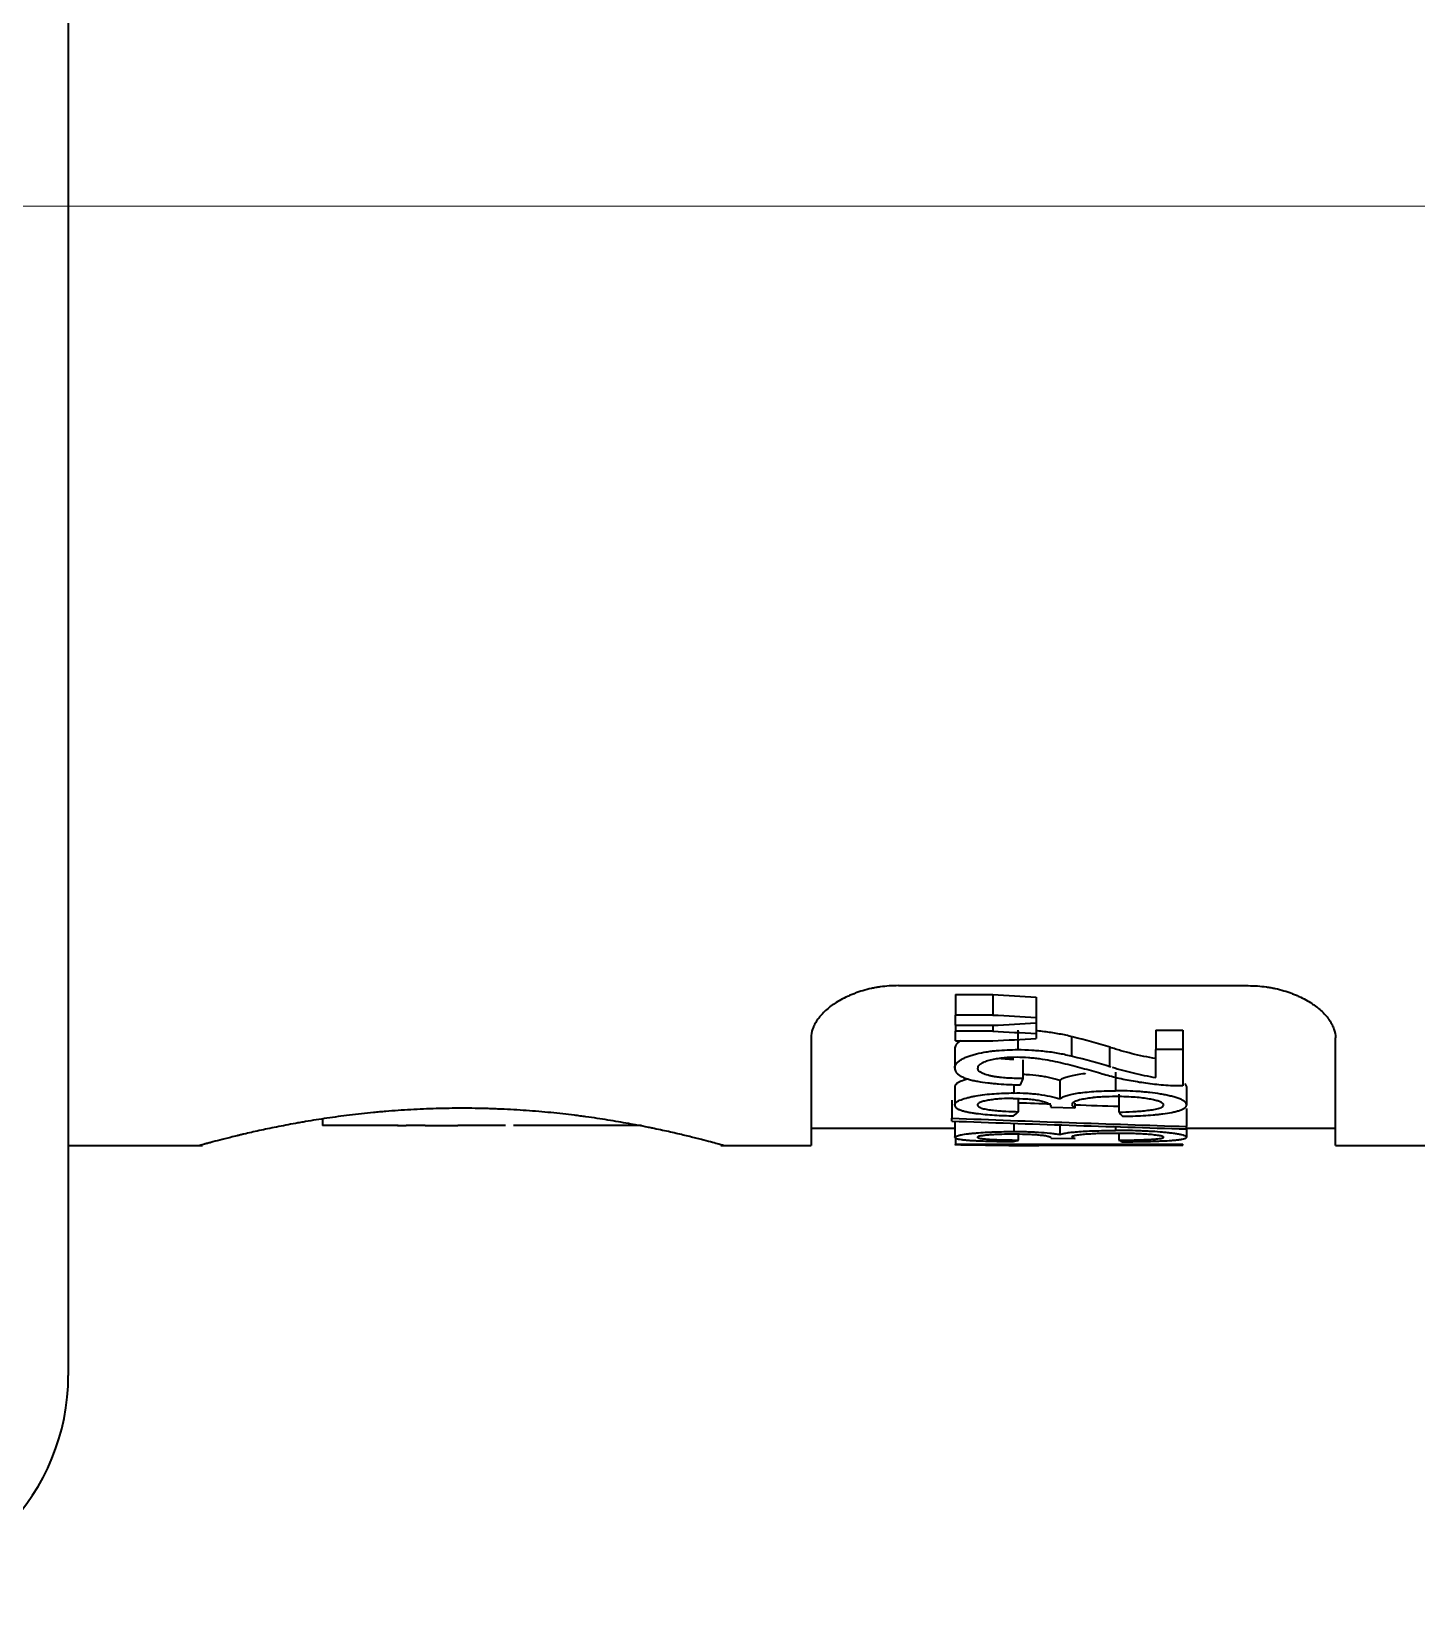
# Model space of a CAD drawing. Extents: x 5987 to 10491, y -672 to 3708.
# Drawn here: x 9480.63 to 9496.48, y 1333.95 to 1351.83 of the extents above; entities that cross this region are included whole.
import ezdxf

# ---------------------------------------------------------------- set-up
doc = ezdxf.new("R2010")
doc.units = 0
doc.header["$LTSCALE"] = 5
doc.layers.get('0').update_dxf_attribs({"linetype": 'CONTINUOUS', "lineweight": 0})
doc.layers.add('1', color=7, linetype='CONTINUOUS', true_color=0xffffff)

msp = doc.modelspace()

# ---------------------------------------------------------------- linework, layer by layer
at = {"color": 4}
msp.add_line((9414.053, 1349.826), (9521.553, 1349.826), dxfattribs=at)
at = {"layer": '1', "color": 7, "linetype": 'Continuous', "lineweight": 35}
for p, q in [((9481.053, 1363.206), (9481.053, 1336.447)), ((9490.553, 1340.906), (9494.553, 1340.906)), ((9491.206, 1340.803), (9491.206, 1340.57)), ((9491.206, 1340.803), (9491.632, 1340.803)), ((9491.632, 1340.803), (9491.632, 1340.57)), ((9492.127, 1340.775), (9492.127, 1340.542)), ((9491.632, 1340.57), (9491.206, 1340.57)), ((9491.206, 1340.453), (9491.206, 1340.57)), ((9492.127, 1340.542), (9492.127, 1340.481)), ((9489.553, 1340.31), (9489.553, 1339.076)), ((9491.206, 1340.453), (9491.206, 1340.384)), ((9491.206, 1340.453), (9491.632, 1340.453)), ((9491.206, 1340.276), (9491.206, 1340.384)), ((9491.632, 1340.384), (9491.206, 1340.384)), ((9491.632, 1340.453), (9491.632, 1340.384)), ((9492.127, 1340.481), (9492.127, 1340.359)), ((9492.127, 1340.359), (9492.127, 1340.301)), ((9492.538, 1340.099), (9492.538, 1340.321)), ((9493.499, 1340.398), (9493.499, 1340.175)), ((9493.499, 1340.398), (9493.806, 1340.398)), ((9493.806, 1340.398), (9493.806, 1340.175)), ((9495.553, 1339.076), (9495.553, 1340.31)), ((9491.196, 1340.182), (9491.196, 1339.963)), ((9491.206, 1340.276), (9491.632, 1340.276)), ((9492.966, 1340.198), (9492.966, 1339.975)), ((9493.806, 1340.175), (9493.499, 1340.175)), ((9493.499, 1339.856), (9493.499, 1340.175)), ((9493.806, 1340.175), (9493.806, 1339.759)), ((9491.981, 1339.843), (9491.981, 1340.059)), ((9491.872, 1339.776), (9491.872, 1339.678)), ((9492.397, 1339.821), (9492.397, 1339.61)), ((9493.037, 1339.915), (9493.037, 1339.703)), ((9493.828, 1339.788), (9493.849, 1339.75)), ((9491.162, 1339.596), (9491.162, 1339.39)), ((9491.196, 1339.748), (9491.196, 1339.539)), ((9491.927, 1339.463), (9491.927, 1339.612)), ((9493.074, 1339.666), (9493.074, 1339.459)), ((9493.849, 1339.75), (9493.849, 1339.54)), ((9492.294, 1339.514), (9492.573, 1339.508)), ((9492.573, 1339.508), (9492.573, 1339.56)), ((9493.849, 1339.499), (9493.849, 1339.295)), ((9483.961, 1339.374), (9483.961, 1339.306)), ((9484.312, 1339.306), (9483.961, 1339.306)), ((9484.819, 1339.306), (9484.919, 1339.306)), ((9484.942, 1339.306), (9484.919, 1339.306)), ((9485.136, 1339.306), (9484.942, 1339.306)), ((9485.136, 1339.306), (9485.511, 1339.306)), ((9485.643, 1339.306), (9485.511, 1339.306)), ((9485.937, 1339.306), (9485.643, 1339.306)), ((9486.054, 1339.306), (9485.937, 1339.306)), ((9489.553, 1339.276), (9491.196, 1339.276)), ((9491.162, 1339.356), (9491.162, 1339.39)), ((9491.196, 1339.354), (9491.196, 1339.171)), ((9491.872, 1339.33), (9491.872, 1339.236)), ((9492.397, 1339.312), (9492.397, 1339.204)), ((9493.037, 1339.291), (9493.037, 1339.249)), ((9493.849, 1339.266), (9493.849, 1339.295)), ((9493.849, 1339.276), (9495.553, 1339.276)), ((9493.849, 1339.266), (9493.849, 1339.171)), ((9481.053, 1339.076), (9482.588, 1339.076)), ((9488.519, 1339.076), (9489.553, 1339.076)), ((9491.206, 1339.164), (9491.206, 1339.088)), ((9491.206, 1339.083), (9491.206, 1339.088)), ((9493.806, 1339.088), (9491.206, 1339.088)), ((9491.772, 1339.081), (9493.806, 1339.081)), ((9491.814, 1339.076), (9492.127, 1339.076)), ((9491.927, 1339.139), (9491.927, 1339.204)), ((9492.157, 1339.076), (9492.157, 1339.081)), ((9492.294, 1339.16), (9492.573, 1339.157)), ((9493.074, 1339.201), (9493.074, 1339.137)), ((9493.806, 1339.088), (9493.806, 1339.081)), ((9495.553, 1339.076), (9514.953, 1339.076))]:
    msp.add_line(p, q, dxfattribs=at)
msp.add_arc((9478.553, 1336.447), 2.5, 272, 0, dxfattribs=at)
for centre, major_axis, ratio, start_param, end_param in [((9533.618, 2069.196), (0, 729.612), 0.995424, 3.08375, 3.084433), ((9534.17, 2097.596), (0, 758.231), 0.995424, 3.085204, 3.085861), ((9451.674, 2059.153), (0, 719.822), 0.995037, 3.197409, 3.198101), ((9534.992, 2213.77), (0, 874.471), 0.995795, 3.091778, 3.092348), ((9452.743, 2100.503), (0, 761.232), 0.995037, 3.192957, 3.193612), ((9491.255, 1350.117), (0, 11.038), 0.179816, 3.497773, 3.515945), ((9491.011, 1350.833), (0, 11.755), 0.306694, 3.381996, 3.398443), ((9506.84, 1745.204), (0, 405.918), 0.987887, 3.104396, 3.105311), ((9506.84, 1745.204), (0, 405.918), 0.987887, 3.106008, 3.107259), ((9493.735, 1350.355), (0, 11.278), 0.22723, 2.880744, 2.897516), ((9506.867, 1753.894), (0, 414.809), 0.987887, 3.103258, 3.10982), ((9506.07, 1757.579), (0, 418.495), 0.987887, 3.105525, 3.112029), ((9491.553, 1350.925), (0, 11.849), 0.306694, 3.228942, 3.244828), ((9493.342, 1350.403), (0, 11.327), 0.22723, 3.037611, 3.053855)]:
    msp.add_ellipse(centre, major_axis=major_axis, ratio=ratio, start_param=start_param, end_param=end_param, dxfattribs=at)
for points, knots in [([(9490.553, 1340.906), (9490.482, 1340.906), (9490.412, 1340.901), (9490.326, 1340.889), (9490.309, 1340.886), (9490.276, 1340.88), (9490.259, 1340.877), (9490.209, 1340.866), (9490.177, 1340.858), (9490.115, 1340.839), (9490.084, 1340.829), (9490.041, 1340.813), (9490.026, 1340.807), (9489.998, 1340.795), (9489.984, 1340.789), (9489.917, 1340.758), (9489.868, 1340.731), (9489.813, 1340.694), (9489.802, 1340.687), (9489.781, 1340.672), (9489.771, 1340.664), (9489.742, 1340.641), (9489.723, 1340.625), (9489.673, 1340.577), (9489.645, 1340.544), (9489.611, 1340.494), (9489.601, 1340.477), (9489.584, 1340.443), (9489.576, 1340.426), (9489.559, 1340.376), (9489.553, 1340.343), (9489.553, 1340.31)], [0, 0, 0, 0, 0.125, 0.125, 0.15625, 0.15625, 0.1875, 0.1875, 0.25, 0.25, 0.3125, 0.3125, 0.34375, 0.34375, 0.375, 0.375, 0.5, 0.5, 0.53125, 0.53125, 0.5625, 0.5625, 0.625, 0.625, 0.75, 0.75, 0.8125, 0.8125, 0.875, 0.875, 1, 1, 1, 1]), ([(9494.553, 1340.906), (9494.625, 1340.906), (9494.695, 1340.901), (9494.78, 1340.889), (9494.797, 1340.886), (9494.831, 1340.88), (9494.848, 1340.877), (9494.898, 1340.866), (9494.93, 1340.858), (9494.992, 1340.839), (9495.022, 1340.829), (9495.066, 1340.813), (9495.08, 1340.807), (9495.109, 1340.795), (9495.122, 1340.789), (9495.19, 1340.758), (9495.239, 1340.731), (9495.294, 1340.694), (9495.305, 1340.687), (9495.326, 1340.672), (9495.336, 1340.664), (9495.365, 1340.641), (9495.383, 1340.625), (9495.433, 1340.577), (9495.461, 1340.544), (9495.496, 1340.494), (9495.506, 1340.477), (9495.523, 1340.443), (9495.53, 1340.426), (9495.547, 1340.376), (9495.553, 1340.343), (9495.553, 1340.31)], [0, 0, 0, 0, 0.125, 0.125, 0.15625, 0.15625, 0.1875, 0.1875, 0.25, 0.25, 0.3125, 0.3125, 0.34375, 0.34375, 0.375, 0.375, 0.5, 0.5, 0.53125, 0.53125, 0.5625, 0.5625, 0.625, 0.625, 0.75, 0.75, 0.8125, 0.8125, 0.875, 0.875, 1, 1, 1, 1]), ([(9492.541, 1340.321), (9492.494, 1340.333), (9492.396, 1340.354), (9492.294, 1340.37), (9492.215, 1340.38), (9492.189, 1340.383), (9492.151, 1340.387), (9492.139, 1340.388), (9492.127, 1340.389)], [0, 0, 0, 0, 0.368468, 0.736936, 0.736936, 0.921169, 0.921169, 1, 1, 1, 1]), ([(9491.263, 1340.277), (9491.253, 1340.27), (9491.243, 1340.263), (9491.231, 1340.252), (9491.227, 1340.248), (9491.219, 1340.24), (9491.216, 1340.235), (9491.201, 1340.215), (9491.196, 1340.198), (9491.196, 1340.182)], [0, 0, 0, 0, 0.238521, 0.238521, 0.365434, 0.365434, 0.492347, 0.492347, 1, 1, 1, 1]), ([(9491.196, 1339.963), (9491.196, 1339.98), (9491.201, 1339.996), (9491.216, 1340.016), (9491.22, 1340.02), (9491.227, 1340.028), (9491.239, 1340.039), (9491.254, 1340.05), (9491.271, 1340.061), (9491.277, 1340.064), (9491.29, 1340.071), (9491.297, 1340.075), (9491.317, 1340.084), (9491.332, 1340.09), (9491.362, 1340.102), (9491.378, 1340.107), (9491.411, 1340.117), (9491.429, 1340.122), (9491.482, 1340.135), (9491.519, 1340.142), (9491.576, 1340.151), (9491.596, 1340.154), (9491.635, 1340.159), (9491.655, 1340.161), (9491.715, 1340.167), (9491.755, 1340.169), (9491.836, 1340.173), (9491.876, 1340.174), (9491.917, 1340.174)], [0, 0, 0, 0, 0.125, 0.125, 0.15625, 0.15625, 0.1875, 0.25, 0.25, 0.28125, 0.28125, 0.3125, 0.3125, 0.375, 0.375, 0.4375, 0.4375, 0.5, 0.5, 0.625, 0.625, 0.6875, 0.6875, 0.75, 0.75, 0.875, 0.875, 1, 1, 1, 1]), ([(9491.917, 1340.174), (9491.972, 1340.174), (9492.026, 1340.172), (9492.134, 1340.165), (9492.187, 1340.161), (9492.266, 1340.151), (9492.292, 1340.148), (9492.343, 1340.14), (9492.369, 1340.136), (9492.445, 1340.122), (9492.494, 1340.111), (9492.542, 1340.1)], [0, 0, 0, 0, 0.25, 0.25, 0.5, 0.5, 0.625, 0.625, 0.75, 0.75, 1, 1, 1, 1]), ([(9493.498, 1340.071), (9493.403, 1340.087), (9493.312, 1340.106), (9493.181, 1340.138), (9493.117, 1340.156), (9493.055, 1340.174), (9493.014, 1340.187), (9492.993, 1340.194), (9492.973, 1340.201)], [0, 0, 0, 0, 0.5, 0.5, 0.75, 0.875, 0.875, 1, 1, 1, 1]), ([(9491.196, 1339.963), (9491.196, 1339.946), (9491.201, 1339.93), (9491.216, 1339.91), (9491.219, 1339.906), (9491.226, 1339.899), (9491.239, 1339.888), (9491.254, 1339.877), (9491.278, 1339.864), (9491.291, 1339.858), (9491.32, 1339.846), (9491.336, 1339.841), (9491.369, 1339.831), (9491.386, 1339.827), (9491.422, 1339.818), (9491.44, 1339.815), (9491.496, 1339.804), (9491.535, 1339.799), (9491.595, 1339.792), (9491.616, 1339.79), (9491.656, 1339.786), (9491.677, 1339.784), (9491.738, 1339.779), (9491.78, 1339.777), (9491.863, 1339.773), (9491.905, 1339.772), (9491.947, 1339.771)], [0, 0, 0, 0, 0.125, 0.125, 0.15625, 0.15625, 0.1875, 0.25, 0.25, 0.3125, 0.3125, 0.375, 0.375, 0.4375, 0.4375, 0.5, 0.5, 0.625, 0.625, 0.6875, 0.6875, 0.75, 0.75, 0.875, 0.875, 1, 1, 1, 1]), ([(9491.909, 1340.086), (9491.859, 1340.086), (9491.809, 1340.084), (9491.749, 1340.078), (9491.736, 1340.077), (9491.712, 1340.074), (9491.7, 1340.072), (9491.665, 1340.067), (9491.642, 1340.063), (9491.609, 1340.056), (9491.598, 1340.053), (9491.577, 1340.047), (9491.557, 1340.041), (9491.539, 1340.034), (9491.526, 1340.028), (9491.522, 1340.026), (9491.514, 1340.022), (9491.51, 1340.02), (9491.499, 1340.014), (9491.492, 1340.01), (9491.483, 1340.003), (9491.481, 1340.001), (9491.476, 1339.996), (9491.473, 1339.994), (9491.463, 1339.982), (9491.459, 1339.972), (9491.459, 1339.962)], [0, 0, 0, 0, 0.25, 0.25, 0.3125, 0.3125, 0.375, 0.375, 0.5, 0.5, 0.5625, 0.5625, 0.625, 0.6875, 0.6875, 0.71875, 0.71875, 0.75, 0.75, 0.8125, 0.8125, 0.84375, 0.84375, 0.875, 0.875, 1, 1, 1, 1]), ([(9491.981, 1339.843), (9491.924, 1339.843), (9491.869, 1339.845), (9491.786, 1339.849), (9491.759, 1339.852), (9491.719, 1339.856), (9491.705, 1339.857), (9491.678, 1339.861), (9491.665, 1339.862), (9491.64, 1339.867), (9491.627, 1339.869), (9491.602, 1339.874), (9491.59, 1339.877), (9491.555, 1339.886), (9491.534, 1339.893), (9491.512, 1339.903), (9491.507, 1339.905), (9491.499, 1339.91), (9491.488, 1339.916), (9491.478, 1339.924), (9491.471, 1339.932), (9491.469, 1339.934), (9491.465, 1339.94), (9491.461, 1339.948), (9491.459, 1339.956), (9491.459, 1339.962)], [0, 0, 0, 0, 0.25, 0.25, 0.375, 0.375, 0.4375, 0.4375, 0.5, 0.5, 0.5625, 0.5625, 0.625, 0.625, 0.75, 0.75, 0.78125, 0.78125, 0.8125, 0.875, 0.875, 0.90625, 0.90625, 0.9375, 1, 1, 1, 1]), ([(9491.871, 1340.061), (9491.852, 1340.061), (9491.833, 1340.062), (9491.786, 1340.065), (9491.759, 1340.067), (9491.724, 1340.071), (9491.716, 1340.072), (9491.708, 1340.073)], [0, 0, 0, 0, 0.349547, 0.349547, 0.850935, 0.850935, 1, 1, 1, 1]), ([(9492.842, 1339.908), (9492.772, 1339.928), (9492.701, 1339.947), (9492.592, 1339.977), (9492.555, 1339.986), (9492.481, 1340.005), (9492.444, 1340.014), (9492.33, 1340.041), (9492.252, 1340.056), (9492.147, 1340.07), (9492.126, 1340.073), (9492.083, 1340.077), (9492.062, 1340.079), (9491.997, 1340.084), (9491.953, 1340.086), (9491.909, 1340.086)], [0, 0, 0, 0, 0.25, 0.25, 0.375, 0.375, 0.5, 0.5, 0.75, 0.75, 0.8125, 0.8125, 0.875, 0.875, 1, 1, 1, 1]), ([(9492.998, 1339.974), (9493.075, 1339.949), (9493.155, 1339.927), (9493.321, 1339.887), (9493.408, 1339.87), (9493.498, 1339.855)], [0, 0, 0, 0, 0.5, 0.5, 1, 1, 1, 1]), ([(9491.353, 1339.838), (9491.351, 1339.837), (9491.349, 1339.837), (9491.318, 1339.829), (9491.292, 1339.821), (9491.263, 1339.809), (9491.258, 1339.806), (9491.247, 1339.802), (9491.243, 1339.799), (9491.229, 1339.792), (9491.221, 1339.786), (9491.212, 1339.778), (9491.209, 1339.775), (9491.204, 1339.77), (9491.202, 1339.767), (9491.197, 1339.759), (9491.196, 1339.753), (9491.196, 1339.748)], [0, 0, 0, 0, 0.02172, 0.02172, 0.347813, 0.347813, 0.429337, 0.429337, 0.51086, 0.51086, 0.673907, 0.673907, 0.75543, 0.75543, 0.836953, 0.836953, 1, 1, 1, 1]), ([(9492.397, 1339.821), (9492.363, 1339.832), (9492.326, 1339.843), (9492.266, 1339.856), (9492.245, 1339.86), (9492.213, 1339.866), (9492.202, 1339.868), (9492.18, 1339.871), (9492.168, 1339.873), (9492.112, 1339.88), (9492.065, 1339.885), (9492.005, 1339.888), (9491.993, 1339.889), (9491.981, 1339.889)], [0, 0, 0, 0, 0.308126, 0.308126, 0.462189, 0.462189, 0.539221, 0.539221, 0.616252, 0.616252, 0.924378, 0.924378, 1, 1, 1, 1]), ([(9492.693, 1339.899), (9492.69, 1339.899), (9492.656, 1339.895), (9492.595, 1339.887), (9492.522, 1339.872), (9492.466, 1339.856), (9492.424, 1339.839), (9492.405, 1339.827), (9492.397, 1339.821)], [0, 0, 0, 0, 0.015873, 0.213686, 0.411498, 0.609311, 0.807124, 1, 1, 1, 1]), ([(9493.583, 1339.766), (9493.515, 1339.773), (9493.449, 1339.78), (9493.319, 1339.798), (9493.192, 1339.819), (9493.071, 1339.845), (9492.983, 1339.867), (9492.954, 1339.874), (9492.897, 1339.89), (9492.869, 1339.899), (9492.842, 1339.907)], [0, 0, 0, 0, 0.25, 0.25, 0.5, 0.75, 0.75, 0.875, 0.875, 1, 1, 1, 1]), ([(9491.196, 1339.539), (9491.196, 1339.55), (9491.202, 1339.56), (9491.228, 1339.582), (9491.246, 1339.592), (9491.292, 1339.61), (9491.318, 1339.618), (9491.362, 1339.629), (9491.377, 1339.633), (9491.408, 1339.639), (9491.424, 1339.642), (9491.473, 1339.651), (9491.507, 1339.656), (9491.576, 1339.664), (9491.612, 1339.667), (9491.685, 1339.672), (9491.722, 1339.674), (9491.795, 1339.677), (9491.832, 1339.678), (9491.87, 1339.678)], [0, 0, 0, 0, 0.125, 0.125, 0.25, 0.25, 0.375, 0.375, 0.4375, 0.4375, 0.5, 0.5, 0.625, 0.625, 0.75, 0.75, 0.875, 0.875, 1, 1, 1, 1]), ([(9491.864, 1339.615), (9491.82, 1339.615), (9491.776, 1339.614), (9491.712, 1339.61), (9491.691, 1339.609), (9491.649, 1339.605), (9491.629, 1339.602), (9491.599, 1339.598), (9491.589, 1339.596), (9491.57, 1339.593), (9491.561, 1339.591), (9491.534, 1339.585), (9491.517, 1339.581), (9491.5, 1339.575), (9491.496, 1339.573), (9491.49, 1339.571), (9491.487, 1339.569), (9491.478, 1339.565), (9491.473, 1339.562), (9491.467, 1339.557), (9491.466, 1339.556), (9491.463, 1339.553), (9491.461, 1339.551), (9491.458, 1339.546), (9491.457, 1339.543), (9491.457, 1339.54)], [0, 0, 0, 0, 0.25, 0.25, 0.375, 0.375, 0.5, 0.5, 0.5625, 0.5625, 0.625, 0.625, 0.75, 0.75, 0.78125, 0.78125, 0.8125, 0.8125, 0.875, 0.875, 0.90625, 0.90625, 0.9375, 0.9375, 1, 1, 1, 1]), ([(9491.864, 1339.615), (9491.914, 1339.615), (9491.963, 1339.614), (9492.035, 1339.609), (9492.059, 1339.607), (9492.094, 1339.603), (9492.106, 1339.601), (9492.128, 1339.598), (9492.15, 1339.594), (9492.171, 1339.59), (9492.191, 1339.585), (9492.201, 1339.583), (9492.228, 1339.575), (9492.244, 1339.569), (9492.26, 1339.562), (9492.264, 1339.56), (9492.269, 1339.557), (9492.278, 1339.552), (9492.288, 1339.543), (9492.293, 1339.536), (9492.297, 1339.529), (9492.298, 1339.525), (9492.298, 1339.522)], [0, 0, 0, 0, 0.25, 0.25, 0.375, 0.375, 0.4375, 0.4375, 0.5, 0.5625, 0.5625, 0.625, 0.625, 0.75, 0.75, 0.78125, 0.78125, 0.8125, 0.875, 0.9375, 0.9375, 1, 1, 1, 1]), ([(9491.87, 1339.677), (9491.919, 1339.679), (9491.967, 1339.678), (9492.039, 1339.674), (9492.063, 1339.672), (9492.111, 1339.668), (9492.134, 1339.666), (9492.202, 1339.657), (9492.245, 1339.649), (9492.326, 1339.631), (9492.363, 1339.621), (9492.397, 1339.61)], [0, 0, 0, 0, 0.25, 0.25, 0.375, 0.375, 0.5, 0.5, 0.75, 0.75, 1, 1, 1, 1]), ([(9492.397, 1339.61), (9492.405, 1339.616), (9492.424, 1339.628), (9492.466, 1339.645), (9492.522, 1339.661), (9492.595, 1339.675), (9492.683, 1339.687), (9492.786, 1339.696), (9492.903, 1339.701), (9492.991, 1339.703), (9493.037, 1339.703)], [0, 0, 0, 0, 0.122262, 0.247653, 0.373044, 0.498435, 0.623827, 0.749218, 0.874609, 1, 1, 1, 1]), ([(9493.043, 1339.637), (9492.989, 1339.637), (9492.935, 1339.635), (9492.856, 1339.631), (9492.83, 1339.629), (9492.792, 1339.626), (9492.779, 1339.624), (9492.753, 1339.621), (9492.741, 1339.62), (9492.704, 1339.614), (9492.68, 1339.61), (9492.647, 1339.603), (9492.636, 1339.601), (9492.615, 1339.595), (9492.605, 1339.592), (9492.587, 1339.586), (9492.579, 1339.583), (9492.564, 1339.576), (9492.558, 1339.572), (9492.548, 1339.565), (9492.544, 1339.561), (9492.54, 1339.555), (9492.539, 1339.553), (9492.538, 1339.549), (9492.537, 1339.547), (9492.537, 1339.545)], [0, 0, 0, 0, 0.25, 0.25, 0.375, 0.375, 0.4375, 0.4375, 0.5, 0.5, 0.625, 0.625, 0.6875, 0.6875, 0.75, 0.75, 0.8125, 0.8125, 0.875, 0.875, 0.9375, 0.9375, 0.96875, 0.96875, 1, 1, 1, 1]), ([(9493.849, 1339.54), (9493.849, 1339.547), (9493.847, 1339.557), (9493.84, 1339.566), (9493.834, 1339.573), (9493.831, 1339.576), (9493.819, 1339.586), (9493.81, 1339.592), (9493.793, 1339.6), (9493.787, 1339.603), (9493.774, 1339.609), (9493.767, 1339.612), (9493.746, 1339.62), (9493.73, 1339.625), (9493.698, 1339.634), (9493.681, 1339.639), (9493.645, 1339.647), (9493.627, 1339.651), (9493.589, 1339.659), (9493.57, 1339.662), (9493.511, 1339.672), (9493.47, 1339.678), (9493.407, 1339.685), (9493.386, 1339.687), (9493.343, 1339.691), (9493.322, 1339.693), (9493.214, 1339.7), (9493.126, 1339.703), (9493.037, 1339.703)], [0, 0, 0, 0, 0.0625, 0.09375, 0.09375, 0.125, 0.125, 0.1875, 0.1875, 0.21875, 0.21875, 0.25, 0.25, 0.3125, 0.3125, 0.375, 0.375, 0.4375, 0.4375, 0.5, 0.5, 0.625, 0.625, 0.6875, 0.6875, 0.75, 0.75, 1, 1, 1, 1]), ([(9485.559, 1339.503), (9485.459, 1339.503), (9485.361, 1339.502), (9485.165, 1339.496), (9484.971, 1339.488), (9484.78, 1339.475), (9484.662, 1339.465), (9484.638, 1339.463), (9484.591, 1339.458), (9484.567, 1339.456), (9484.498, 1339.449), (9484.452, 1339.445), (9484.315, 1339.43), (9484.138, 1339.408), (9483.971, 1339.383), (9483.849, 1339.364), (9483.809, 1339.357), (9483.749, 1339.347), (9483.73, 1339.343), (9483.691, 1339.337), (9483.595, 1339.319), (9483.432, 1339.288), (9483.235, 1339.247), (9483.118, 1339.22), (9483.049, 1339.204), (9483.036, 1339.201), (9483.009, 1339.194), (9482.971, 1339.185), (9482.934, 1339.176), (9482.865, 1339.159), (9482.781, 1339.138), (9482.714, 1339.12), (9482.671, 1339.108), (9482.657, 1339.105), (9482.639, 1339.1), (9482.633, 1339.098), (9482.622, 1339.095), (9482.596, 1339.088), (9482.564, 1339.079), (9482.553, 1339.076), (9482.553, 1339.076), (9482.553, 1339.076), (9482.553, 1339.076)], [0, 0, 0, 0, 0.062469, 0.062469, 0.124939, 0.187408, 0.187408, 0.203026, 0.203026, 0.218643, 0.218643, 0.249878, 0.249878, 0.312347, 0.374817, 0.374817, 0.406051, 0.406051, 0.421669, 0.421669, 0.437286, 0.499756, 0.562225, 0.624694, 0.624694, 0.640312, 0.640312, 0.655929, 0.687164, 0.687164, 0.749633, 0.812103, 0.812103, 0.843338, 0.843338, 0.858955, 0.858955, 0.874572, 0.937042, 0.999511, 0.999511, 1, 1, 1, 1]), ([(9488.553, 1339.076), (9488.553, 1339.076), (9488.549, 1339.077), (9488.53, 1339.083), (9488.515, 1339.087), (9488.477, 1339.097), (9488.429, 1339.11), (9488.364, 1339.128), (9488.317, 1339.14), (9488.307, 1339.142), (9488.287, 1339.147), (9488.277, 1339.15), (9488.245, 1339.158), (9488.223, 1339.164), (9488.154, 1339.181), (9488.053, 1339.205), (9487.938, 1339.232), (9487.845, 1339.252), (9487.813, 1339.259), (9487.764, 1339.269), (9487.747, 1339.273), (9487.713, 1339.28), (9487.627, 1339.297), (9487.465, 1339.328), (9487.231, 1339.369), (9487.064, 1339.394), (9486.955, 1339.408), (9486.933, 1339.411), (9486.89, 1339.417), (9486.823, 1339.426), (9486.756, 1339.433), (9486.621, 1339.449), (9486.437, 1339.467), (9486.247, 1339.48), (9486.102, 1339.489), (9486.054, 1339.491), (9485.98, 1339.494), (9485.955, 1339.495), (9485.906, 1339.497), (9485.783, 1339.501), (9485.659, 1339.503), (9485.559, 1339.503)], [0, 0, 0, 0, 0.0608, 0.0608, 0.123414, 0.123414, 0.186027, 0.24864, 0.24864, 0.264293, 0.264293, 0.279947, 0.279947, 0.311253, 0.311253, 0.373867, 0.43648, 0.43648, 0.467787, 0.467787, 0.48344, 0.48344, 0.499093, 0.561707, 0.62432, 0.686933, 0.686933, 0.702587, 0.702587, 0.71824, 0.749547, 0.749547, 0.81216, 0.874773, 0.874773, 0.90608, 0.90608, 0.921733, 0.921733, 0.937387, 1, 1, 1, 1]), ([(9491.196, 1339.539), (9491.196, 1339.528), (9491.202, 1339.517), (9491.217, 1339.505), (9491.221, 1339.503), (9491.229, 1339.498), (9491.241, 1339.491), (9491.257, 1339.485), (9491.274, 1339.479), (9491.28, 1339.477), (9491.293, 1339.473), (9491.312, 1339.468), (9491.334, 1339.463), (9491.363, 1339.457), (9491.378, 1339.454), (9491.41, 1339.449), (9491.426, 1339.447), (9491.476, 1339.44), (9491.51, 1339.437), (9491.579, 1339.43), (9491.615, 1339.428), (9491.687, 1339.423), (9491.723, 1339.421), (9491.796, 1339.418), (9491.833, 1339.417), (9491.87, 1339.416)], [0, 0, 0, 0, 0.125, 0.125, 0.15625, 0.15625, 0.1875, 0.25, 0.25, 0.28125, 0.28125, 0.3125, 0.375, 0.375, 0.4375, 0.4375, 0.5, 0.5, 0.625, 0.625, 0.75, 0.75, 0.875, 0.875, 1, 1, 1, 1]), ([(9491.457, 1339.54), (9491.457, 1339.533), (9491.462, 1339.526), (9491.477, 1339.516), (9491.483, 1339.513), (9491.496, 1339.507), (9491.504, 1339.504), (9491.53, 1339.497), (9491.55, 1339.493), (9491.582, 1339.487), (9491.593, 1339.486), (9491.615, 1339.483), (9491.626, 1339.481), (9491.661, 1339.477), (9491.684, 1339.475), (9491.731, 1339.472), (9491.756, 1339.47), (9491.829, 1339.466), (9491.878, 1339.465), (9491.927, 1339.463)], [0, 0, 0, 0, 0.125, 0.125, 0.1875, 0.1875, 0.25, 0.25, 0.375, 0.375, 0.4375, 0.4375, 0.5, 0.5, 0.625, 0.625, 0.75, 0.75, 1, 1, 1, 1]), ([(9492.294, 1339.514), (9492.295, 1339.515), (9492.296, 1339.516), (9492.297, 1339.519), (9492.298, 1339.521), (9492.298, 1339.522)], [0, 0, 0, 0, 0.5, 0.5, 1, 1, 1, 1]), ([(9492.537, 1339.545), (9492.539, 1339.538), (9492.543, 1339.532), (9492.555, 1339.52), (9492.563, 1339.514), (9492.573, 1339.508)], [0, 0, 0, 0, 0.5, 0.5, 1, 1, 1, 1]), ([(9493.074, 1339.459), (9493.128, 1339.46), (9493.18, 1339.462), (9493.259, 1339.467), (9493.284, 1339.468), (9493.336, 1339.472), (9493.361, 1339.475), (9493.411, 1339.48), (9493.436, 1339.483), (9493.47, 1339.489), (9493.482, 1339.491), (9493.503, 1339.495), (9493.514, 1339.497), (9493.533, 1339.503), (9493.542, 1339.505), (9493.554, 1339.51), (9493.557, 1339.512), (9493.564, 1339.515), (9493.567, 1339.517), (9493.575, 1339.522), (9493.579, 1339.525), (9493.585, 1339.533), (9493.586, 1339.537), (9493.586, 1339.541)], [0, 0, 0, 0, 0.25, 0.25, 0.375, 0.375, 0.5, 0.5, 0.625, 0.625, 0.6875, 0.6875, 0.75, 0.75, 0.8125, 0.8125, 0.84375, 0.84375, 0.875, 0.875, 0.9375, 0.9375, 1, 1, 1, 1]), ([(9493.116, 1339.411), (9493.156, 1339.412), (9493.196, 1339.413), (9493.275, 1339.415), (9493.314, 1339.417), (9493.391, 1339.422), (9493.429, 1339.424), (9493.485, 1339.429), (9493.504, 1339.431), (9493.541, 1339.435), (9493.56, 1339.437), (9493.613, 1339.444), (9493.648, 1339.449), (9493.696, 1339.459), (9493.711, 1339.462), (9493.733, 1339.468), (9493.74, 1339.47), (9493.754, 1339.474), (9493.761, 1339.476), (9493.78, 1339.482), (9493.792, 1339.487), (9493.807, 1339.494), (9493.812, 1339.496), (9493.82, 1339.501), (9493.832, 1339.509), (9493.84, 1339.517), (9493.846, 1339.526), (9493.847, 1339.529), (9493.849, 1339.534), (9493.849, 1339.537), (9493.849, 1339.54)], [0, 0, 0, 0, 0.125, 0.125, 0.25, 0.25, 0.375, 0.375, 0.4375, 0.4375, 0.5, 0.5, 0.625, 0.625, 0.6875, 0.6875, 0.71875, 0.71875, 0.75, 0.75, 0.8125, 0.8125, 0.84375, 0.84375, 0.875, 0.9375, 0.9375, 0.96875, 0.96875, 1, 1, 1, 1]), ([(9486.609, 1339.306), (9486.49, 1339.306), (9486.279, 1339.306), (9486.157, 1339.306), (9486.146, 1339.306), (9486.146, 1339.306)], [0, 0, 0, 0, 0.445135, 0.890269, 1, 1, 1, 1]), ([(9491.196, 1339.171), (9491.196, 1339.173), (9491.198, 1339.176), (9491.203, 1339.179), (9491.205, 1339.181), (9491.21, 1339.183), (9491.213, 1339.184), (9491.222, 1339.188), (9491.231, 1339.19), (9491.244, 1339.194), (9491.249, 1339.195), (9491.26, 1339.197), (9491.266, 1339.198), (9491.295, 1339.204), (9491.322, 1339.208), (9491.366, 1339.213), (9491.381, 1339.215), (9491.412, 1339.218), (9491.428, 1339.219), (9491.477, 1339.223), (9491.511, 1339.226), (9491.563, 1339.229), (9491.58, 1339.23), (9491.616, 1339.231), (9491.634, 1339.232), (9491.687, 1339.234), (9491.723, 1339.235), (9491.796, 1339.236), (9491.833, 1339.236), (9491.87, 1339.236)], [0, 0, 0, 0, 0.0625, 0.0625, 0.09375, 0.09375, 0.125, 0.125, 0.1875, 0.1875, 0.21875, 0.21875, 0.25, 0.25, 0.375, 0.375, 0.4375, 0.4375, 0.5, 0.5, 0.625, 0.625, 0.6875, 0.6875, 0.75, 0.75, 0.875, 0.875, 1, 1, 1, 1]), ([(9491.87, 1339.236), (9491.918, 1339.237), (9491.967, 1339.236), (9492.038, 1339.235), (9492.062, 1339.234), (9492.098, 1339.232), (9492.109, 1339.232), (9492.132, 1339.23), (9492.144, 1339.23), (9492.2, 1339.226), (9492.243, 1339.222), (9492.294, 1339.217), (9492.304, 1339.216), (9492.324, 1339.214), (9492.353, 1339.21), (9492.38, 1339.206), (9492.397, 1339.204)], [0, 0, 0, 0, 0.25, 0.25, 0.375, 0.375, 0.4375, 0.4375, 0.5, 0.5, 0.75, 0.75, 0.8125, 0.8125, 0.875, 1, 1, 1, 1]), ([(9492.397, 1339.204), (9492.405, 1339.206), (9492.424, 1339.212), (9492.467, 1339.22), (9492.524, 1339.228), (9492.597, 1339.235), (9492.685, 1339.241), (9492.787, 1339.245), (9492.904, 1339.248), (9492.991, 1339.249), (9493.037, 1339.249)], [0, 0, 0, 0, 0.122256, 0.247648, 0.37304, 0.498432, 0.623824, 0.749216, 0.874608, 1, 1, 1, 1]), ([(9493.849, 1339.171), (9493.849, 1339.174), (9493.847, 1339.179), (9493.839, 1339.183), (9493.833, 1339.186), (9493.83, 1339.188), (9493.818, 1339.192), (9493.808, 1339.195), (9493.79, 1339.199), (9493.784, 1339.201), (9493.771, 1339.204), (9493.764, 1339.205), (9493.742, 1339.209), (9493.726, 1339.211), (9493.694, 1339.216), (9493.676, 1339.218), (9493.649, 1339.221), (9493.64, 1339.222), (9493.622, 1339.224), (9493.594, 1339.227), (9493.565, 1339.229), (9493.506, 1339.234), (9493.465, 1339.237), (9493.403, 1339.24), (9493.382, 1339.241), (9493.339, 1339.243), (9493.318, 1339.244), (9493.211, 1339.248), (9493.124, 1339.249), (9493.037, 1339.249)], [0, 0, 0, 0, 0.0625, 0.09375, 0.09375, 0.125, 0.125, 0.1875, 0.1875, 0.21875, 0.21875, 0.25, 0.25, 0.3125, 0.3125, 0.375, 0.375, 0.40625, 0.40625, 0.4375, 0.5, 0.5, 0.625, 0.625, 0.6875, 0.6875, 0.75, 0.75, 1, 1, 1, 1]), ([(9491.196, 1339.171), (9491.196, 1339.166), (9491.202, 1339.161), (9491.218, 1339.156), (9491.222, 1339.155), (9491.23, 1339.153), (9491.243, 1339.15), (9491.259, 1339.147), (9491.277, 1339.145), (9491.283, 1339.144), (9491.296, 1339.143), (9491.302, 1339.142), (9491.323, 1339.14), (9491.337, 1339.139), (9491.367, 1339.136), (9491.382, 1339.135), (9491.414, 1339.133), (9491.43, 1339.133), (9491.479, 1339.13), (9491.513, 1339.129), (9491.582, 1339.127), (9491.617, 1339.126), (9491.688, 1339.124), (9491.724, 1339.123), (9491.797, 1339.122), (9491.833, 1339.122), (9491.87, 1339.121)], [0, 0, 0, 0, 0.125, 0.125, 0.15625, 0.15625, 0.1875, 0.25, 0.25, 0.28125, 0.28125, 0.3125, 0.3125, 0.375, 0.375, 0.4375, 0.4375, 0.5, 0.5, 0.625, 0.625, 0.75, 0.75, 0.875, 0.875, 1, 1, 1, 1]), ([(9491.847, 1339.076), (9491.804, 1339.076), (9491.758, 1339.076), (9491.66, 1339.077), (9491.608, 1339.078), (9491.539, 1339.079), (9491.525, 1339.079), (9491.497, 1339.079), (9491.483, 1339.08), (9491.439, 1339.08), (9491.41, 1339.081), (9491.321, 1339.082), (9491.259, 1339.083), (9491.196, 1339.083)], [0, 0, 0, 0, 0.25, 0.25, 0.5, 0.5, 0.5625, 0.5625, 0.625, 0.625, 0.75, 0.75, 1, 1, 1, 1]), ([(9491.864, 1339.206), (9491.82, 1339.206), (9491.777, 1339.205), (9491.714, 1339.204), (9491.693, 1339.203), (9491.662, 1339.201), (9491.652, 1339.201), (9491.631, 1339.2), (9491.621, 1339.199), (9491.591, 1339.197), (9491.572, 1339.196), (9491.545, 1339.193), (9491.537, 1339.192), (9491.52, 1339.19), (9491.512, 1339.189), (9491.498, 1339.187), (9491.491, 1339.185), (9491.479, 1339.183), (9491.474, 1339.181), (9491.466, 1339.179), (9491.463, 1339.177), (9491.458, 1339.174), (9491.457, 1339.173), (9491.457, 1339.171)], [0, 0, 0, 0, 0.25, 0.25, 0.375, 0.375, 0.4375, 0.4375, 0.5, 0.5, 0.625, 0.625, 0.6875, 0.6875, 0.75, 0.75, 0.8125, 0.8125, 0.875, 0.875, 0.9375, 0.9375, 1, 1, 1, 1]), ([(9491.457, 1339.171), (9491.457, 1339.17), (9491.459, 1339.168), (9491.462, 1339.166), (9491.464, 1339.165), (9491.468, 1339.163), (9491.47, 1339.163), (9491.478, 1339.161), (9491.484, 1339.159), (9491.495, 1339.157), (9491.498, 1339.157), (9491.507, 1339.156), (9491.519, 1339.154), (9491.533, 1339.153), (9491.553, 1339.151), (9491.563, 1339.15), (9491.595, 1339.148), (9491.617, 1339.147), (9491.663, 1339.145), (9491.687, 1339.144), (9491.734, 1339.142), (9491.758, 1339.142), (9491.83, 1339.14), (9491.878, 1339.14), (9491.927, 1339.139)], [0, 0, 0, 0, 0.0625, 0.0625, 0.09375, 0.09375, 0.125, 0.125, 0.1875, 0.1875, 0.21875, 0.21875, 0.25, 0.3125, 0.3125, 0.375, 0.375, 0.5, 0.5, 0.625, 0.625, 0.75, 0.75, 1, 1, 1, 1]), ([(9491.772, 1339.081), (9491.848, 1339.08), (9491.918, 1339.078), (9492.046, 1339.077), (9492.104, 1339.076), (9492.157, 1339.076)], [0, 0, 0, 0, 0.5, 0.5, 1, 1, 1, 1]), ([(9492.298, 1339.163), (9492.298, 1339.166), (9492.294, 1339.17), (9492.285, 1339.174), (9492.283, 1339.174), (9492.279, 1339.176), (9492.272, 1339.178), (9492.263, 1339.18), (9492.249, 1339.183), (9492.242, 1339.185), (9492.225, 1339.187), (9492.217, 1339.189), (9492.198, 1339.191), (9492.189, 1339.192), (9492.168, 1339.194), (9492.158, 1339.195), (9492.126, 1339.198), (9492.104, 1339.199), (9492.069, 1339.201), (9492.057, 1339.202), (9492.033, 1339.203), (9492.021, 1339.203), (9491.962, 1339.205), (9491.913, 1339.206), (9491.864, 1339.206)], [0, 0, 0, 0, 0.125, 0.125, 0.15625, 0.15625, 0.1875, 0.25, 0.25, 0.3125, 0.3125, 0.375, 0.375, 0.4375, 0.4375, 0.5, 0.5, 0.625, 0.625, 0.6875, 0.6875, 0.75, 0.75, 1, 1, 1, 1]), ([(9493.043, 1339.216), (9492.989, 1339.216), (9492.936, 1339.216), (9492.858, 1339.214), (9492.833, 1339.213), (9492.794, 1339.211), (9492.782, 1339.21), (9492.756, 1339.209), (9492.744, 1339.208), (9492.707, 1339.206), (9492.683, 1339.204), (9492.649, 1339.201), (9492.638, 1339.199), (9492.618, 1339.197), (9492.608, 1339.195), (9492.589, 1339.193), (9492.581, 1339.191), (9492.569, 1339.189), (9492.566, 1339.188), (9492.559, 1339.186), (9492.556, 1339.185), (9492.548, 1339.183), (9492.544, 1339.181), (9492.54, 1339.178), (9492.539, 1339.177), (9492.538, 1339.175), (9492.537, 1339.174), (9492.537, 1339.173)], [0, 0, 0, 0, 0.25, 0.25, 0.375, 0.375, 0.4375, 0.4375, 0.5, 0.5, 0.625, 0.625, 0.6875, 0.6875, 0.75, 0.75, 0.8125, 0.8125, 0.84375, 0.84375, 0.875, 0.875, 0.9375, 0.9375, 0.96875, 0.96875, 1, 1, 1, 1]), ([(9492.537, 1339.173), (9492.539, 1339.171), (9492.543, 1339.168), (9492.552, 1339.164), (9492.555, 1339.162), (9492.563, 1339.16), (9492.568, 1339.159), (9492.573, 1339.157)], [0, 0, 0, 0, 0.5, 0.5, 0.75, 0.75, 1, 1, 1, 1]), ([(9493.586, 1339.172), (9493.586, 1339.174), (9493.584, 1339.176), (9493.578, 1339.179), (9493.573, 1339.181), (9493.56, 1339.185), (9493.553, 1339.187), (9493.536, 1339.19), (9493.526, 1339.191), (9493.506, 1339.194), (9493.495, 1339.196), (9493.473, 1339.198), (9493.461, 1339.2), (9493.425, 1339.203), (9493.4, 1339.205), (9493.361, 1339.208), (9493.347, 1339.208), (9493.321, 1339.21), (9493.307, 1339.21), (9493.266, 1339.212), (9493.239, 1339.213), (9493.156, 1339.216), (9493.1, 1339.216), (9493.043, 1339.216)], [0, 0, 0, 0, 0.0625, 0.0625, 0.125, 0.125, 0.1875, 0.1875, 0.25, 0.25, 0.3125, 0.3125, 0.375, 0.375, 0.5, 0.5, 0.5625, 0.5625, 0.625, 0.625, 0.75, 0.75, 1, 1, 1, 1]), ([(9493.116, 1339.12), (9493.195, 1339.12), (9493.273, 1339.121), (9493.388, 1339.123), (9493.426, 1339.124), (9493.482, 1339.126), (9493.5, 1339.127), (9493.537, 1339.128), (9493.555, 1339.129), (9493.609, 1339.131), (9493.644, 1339.133), (9493.692, 1339.137), (9493.708, 1339.138), (9493.738, 1339.141), (9493.752, 1339.143), (9493.771, 1339.145), (9493.777, 1339.146), (9493.789, 1339.148), (9493.795, 1339.149), (9493.81, 1339.152), (9493.819, 1339.154), (9493.831, 1339.158), (9493.834, 1339.159), (9493.839, 1339.161), (9493.842, 1339.162), (9493.847, 1339.166), (9493.849, 1339.169), (9493.849, 1339.171)], [0, 0, 0, 0, 0.25, 0.25, 0.375, 0.375, 0.4375, 0.4375, 0.5, 0.5, 0.625, 0.625, 0.6875, 0.6875, 0.75, 0.75, 0.78125, 0.78125, 0.8125, 0.8125, 0.875, 0.875, 0.90625, 0.90625, 0.9375, 0.9375, 1, 1, 1, 1])]:
    msp.add_open_spline(points, degree=3, knots=knots, dxfattribs=at)
for points in [[(9491.917, 1340.397), (9491.917, 1340.323), (9491.917, 1340.248), (9491.917, 1340.174)], [(9492.974, 1340.201), (9492.834, 1340.243), (9492.69, 1340.283), (9492.542, 1340.321)], [(9492.542, 1340.1), (9492.694, 1340.062), (9492.841, 1340.021), (9492.983, 1339.979)], [(9493.586, 1339.541), (9493.586, 1339.546), (9493.582, 1339.555), (9493.564, 1339.569), (9493.532, 1339.583), (9493.486, 1339.597), (9493.426, 1339.609), (9493.352, 1339.62), (9493.265, 1339.629), (9493.163, 1339.635), (9493.084, 1339.637), (9493.043, 1339.637)], [(9493.806, 1339.759), (9493.731, 1339.758), (9493.657, 1339.761), (9493.584, 1339.767)], [(9484.826, 1339.306), (9484.78, 1339.306), (9484.664, 1339.306), (9484.495, 1339.306), (9484.382, 1339.306), (9484.312, 1339.306)], [(9487.611, 1339.306), (9487.528, 1339.306), (9487.252, 1339.306), (9486.834, 1339.306), (9486.609, 1339.306)], [(9492.294, 1339.16), (9492.296, 1339.161), (9492.297, 1339.162), (9492.298, 1339.163)], [(9493.074, 1339.137), (9493.107, 1339.138), (9493.17, 1339.139), (9493.254, 1339.14), (9493.33, 1339.143), (9493.397, 1339.145), (9493.455, 1339.148), (9493.504, 1339.152), (9493.541, 1339.156), (9493.566, 1339.161), (9493.582, 1339.166), (9493.586, 1339.17), (9493.586, 1339.172)]]:
    msp.add_open_spline(points, degree=3, dxfattribs=at)

doc.saveas('drawing.dxf')
